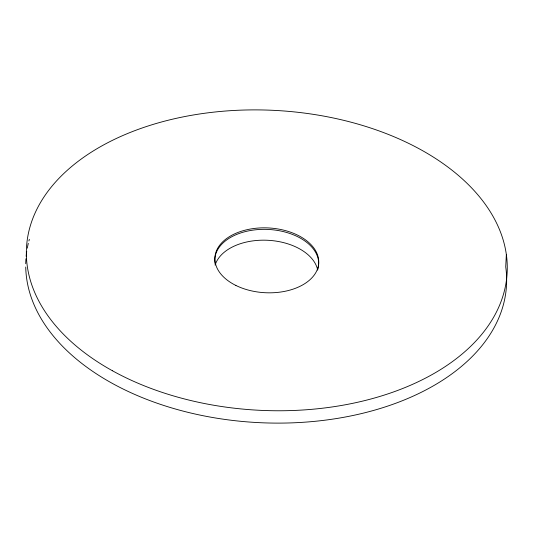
<?xml version="1.0" encoding="UTF-8"?>
<svg xmlns="http://www.w3.org/2000/svg" width="533" height="533" viewBox="0 0 533 533"><rect width="100%" height="100%" fill="white"/><g stroke="black" fill="none" stroke-linecap="round" stroke-linejoin="round"><path stroke-width="0.8" d="M506.35 254.541L505.724 266.88A240.656 150.139 2.9 0 1 278.173 423.115A240.656 150.139 2.9 0 1 25.737 267.013M215.132 265.134A51.981 32.433 2.9 0 1 267.14 240.25A51.981 32.433 2.9 0 1 317.561 269.465M25.731 263.722A240.656 150.139 2.9 0 1 25.944 258.791M26.144 256.326A240.656 150.139 2.9 0 1 26.743 251.423M27.29 248.171A240.656 150.139 2.9 0 1 28.309 243.334M28.909 240.943A240.656 150.139 2.9 0 1 29.348 239.357M318.188 267.859A51.981 32.433 2.9 0 1 317.548 270.124M215.199 264.268A51.981 32.433 2.9 0 1 266.453 229.37A51.981 32.433 2.9 0 1 318.341 267.106M235.912 285.461A51.981 32.433 2.9 0 0 318.421 265.601A51.981 32.433 2.9 0 0 246.113 229.923A51.981 32.433 2.9 0 0 235.912 285.461M112.363 370.721A240.656 150.139 2.9 0 0 503.652 293.643A240.656 150.139 2.9 0 0 184.418 116.62A240.656 150.139 2.9 0 0 112.363 370.721"/></g></svg>
